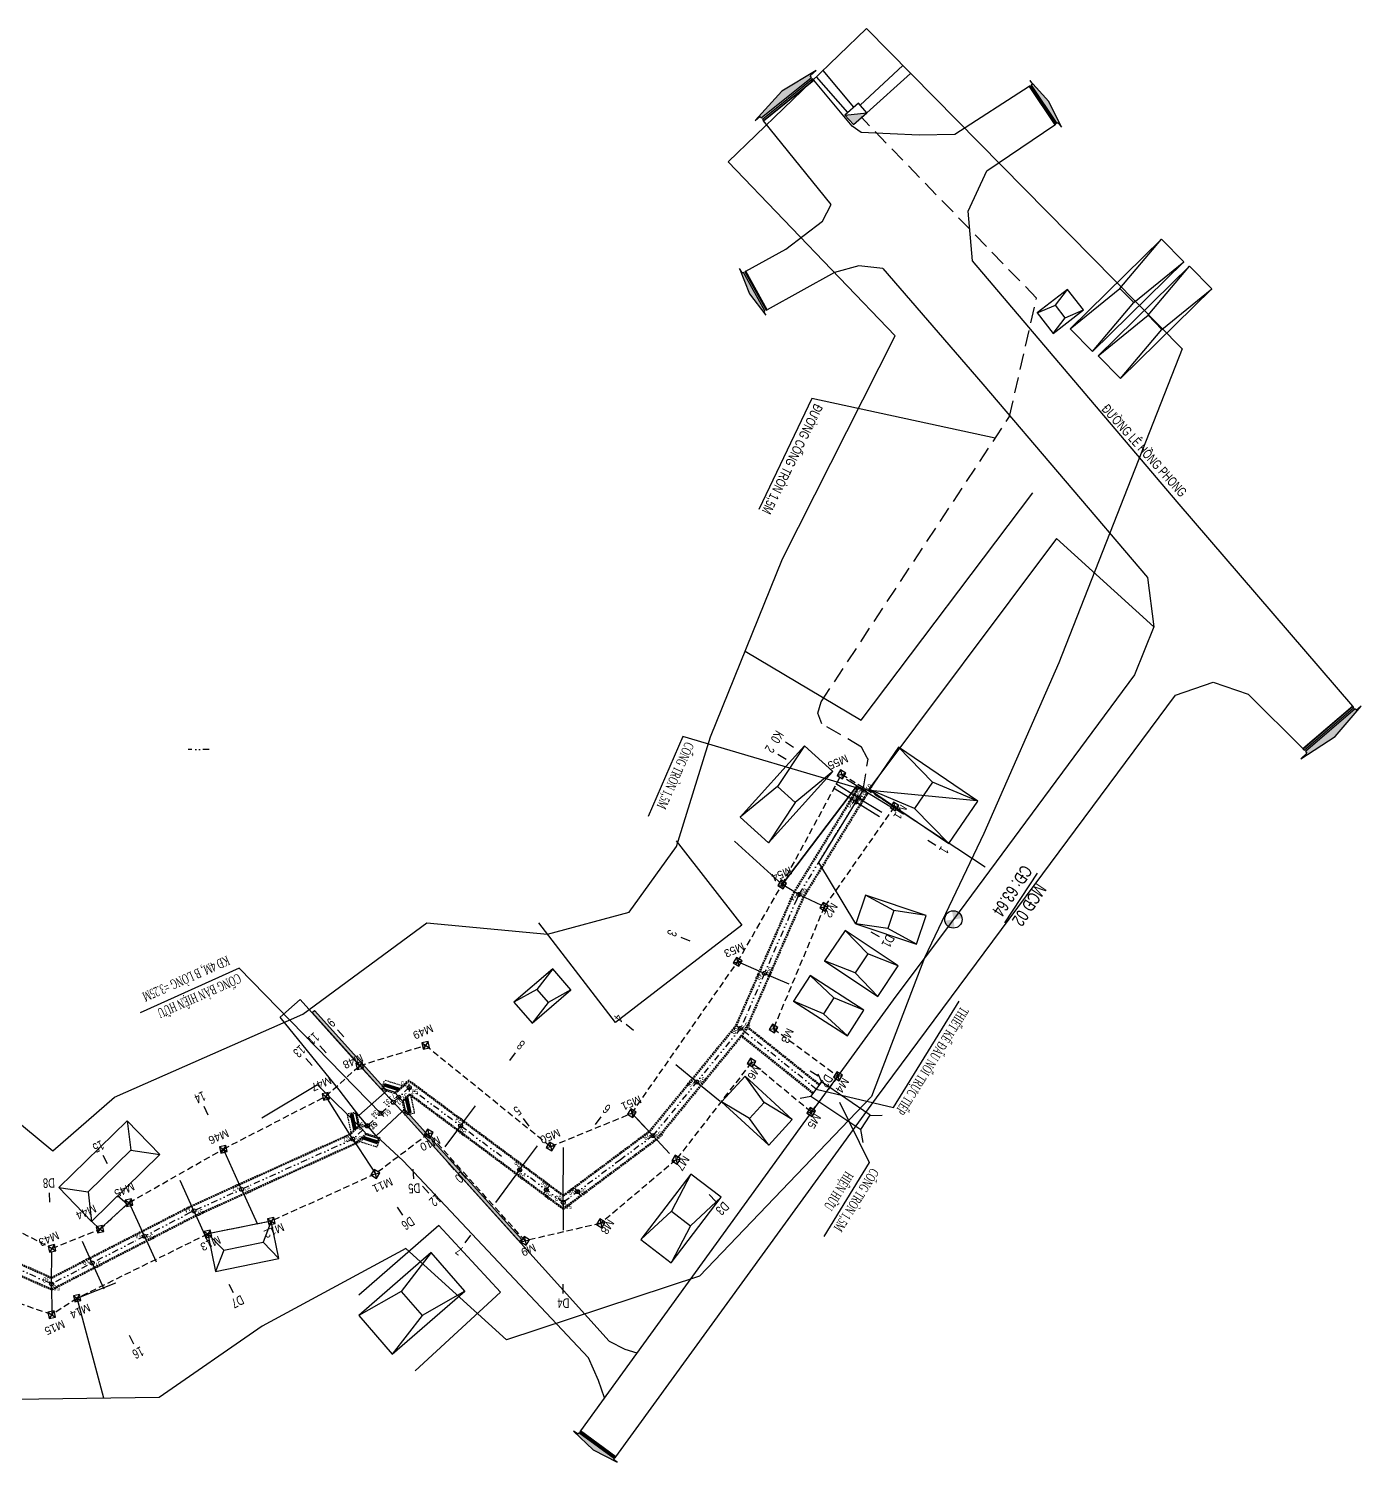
# Model space of a CAD drawing. Header units: feet. Extents: x 2360 to 4597, y 3667 to 5067.
# Drawn here: x 2526.1 to 2734.4, y 4841.8 to 5065.8 of the extents above; entities that cross this region are included whole.
import ezdxf
from ezdxf.enums import TextEntityAlignment as Align

# ---------------------------------------------------------------- set-up
doc = ezdxf.new("R2010")
doc.units = ezdxf.units.FT
doc.header["$MEASUREMENT"] = 0
for name, pattern in [('DASHED2', [0.375, 0.25, -0.125]), ('DIVIDEX2', [2.5, 1, -0.5, 0, -0.5, 0, -0.5]), ('HIDDEN', [0.375, 0.25, -0.125])]:
    doc.linetypes.add(name, pattern=pattern)
for name, color, linetype in [('1-So hoa', 4, 'Continuous'), ('1-sohoa', 4, 'Continuous'), ('1-text', 2, 'Continuous'), ('cocGPMB', 5, 'Continuous'), ('DO', 1, 'Continuous'), ('duong bao', 4, 'Continuous'), ('G-C-KBao', 140, 'Continuous'), ('GMMB', 4, 'Continuous'), ('SO-HOA', 34, 'Continuous'), ('SOHOA', 34, 'Continuous'), ('Ten-coc', 1, 'Continuous'), ('tim-coc', 231, 'Continuous'), ('TK', 4, 'Continuous'), ('Ve-coc', 6, 'Continuous')]:
    doc.layers.add(name, color=color, linetype=linetype)
doc.layers.get('TK').off()
doc.styles.add('0-Hoa-thuong', font='VHARIAL.TTF', dxfattribs={"width": 0.7})
doc.styles.add('in-B', font='VHAVANB.TTF')
doc.styles.get("Standard").update_dxf_attribs({"font": 'VHARIALN.TTF', "height": 2})
doc.styles.add('TDHEADER', font='VNARIAL.TTF', dxfattribs={"width": 0.7, "height": 2})
doc.styles.add('XL97-1', font='vntimeh.shx', dxfattribs={"width": 0.6})
doc.linetypes.add('FENCELINE2', pattern='A,0.25,-0.1,[132,ltypeshp.shx,S=0.1,R=0,X=-0.1,Y=0],-0.1,1', length=1.45)
doc.dimstyles.get("Standard").update_dxf_attribs({"dimtxt": 0.18, "dimasz": 0.18, "dimexe": 0.18, "dimexo": 0.0625, "dimgap": 0.09, "dimtad": 0, "dimtih": 1, "dimtoh": 1, "dimdec": 4, "dimzin": 0, "dimdsep": 46, "dimtxsty": 'Standard', "dimcen": 0.09, "dimadec": 0, "dimazin": 0, "dimtfac": 1, "dimtdec": 4, "dimtofl": 0, "dimtmove": 0, "dimatfit": 3, "dimfxl": 0, "dimtolj": 1, "dimtzin": 0, "dimarcsym": 0})

# ---------------------------------------------------------------- blocks, each defined once
blk = doc.blocks.new('NX')
at = {"layer": 'SOHOA'}
blk.add_lwpolyline([(0, -1), (1, -1), (1, 0), (0, 0)], close=True, dxfattribs=at)
for points in [[(0, 0), (0.5, -0.189), (1, 0)], [(0.5, -0.811), (0.5, -0.189)], [(0, -1), (0.5, -0.811), (1, -1)]]:
    blk.add_lwpolyline(points, dxfattribs=at)
blk = doc.blocks.new('hga')
at = {"layer": 'SOHOA'}
blk.add_hatch(color=2, dxfattribs=at).paths.add_polyline_path([(0, -1), (1, -1), (1, 0)])
at = {"layer": 'SOHOA', "color": 1}
blk.add_lwpolyline([(0, -1), (1, -1), (1, 0), (0, 0)], close=True, dxfattribs=at)
at = {"layer": 'SOHOA'}
blk.add_lwpolyline([(0, -1), (1, 0)], dxfattribs=at)
blk = doc.blocks.new('MCD')
at = {"layer": '1-So hoa'}
h = blk.add_hatch(color=7, dxfattribs=at)
h.paths.add_polyline_path([(-0.9, 0.12), (0, 0), (0.12, 0.9, 0.414214)])
h.paths.add_polyline_path([(-0.12, -0.9, 0.414214), (0.9, -0.12), (0, 0)])
at = {"layer": '1-So hoa', "color": 7}
blk.add_circle((0, 0), 0.906, dxfattribs=at)
blk = doc.blocks.new('A$C38D81ADC')
at = {"layer": 'G-C-KBao', "extrusion": (0.633189, 0.158218, 0.757653)}
h = blk.add_hatch(color=8, dxfattribs=at)
edge = h.paths.add_edge_path()
edge.add_line((-4.584, -0.351), (-4.08, -0.311))
edge.add_line((-4.08, -0.311), (-4.085, -0.152))
edge.add_line((-4.085, -0.152), (0.003, -0.164))
edge.add_line((0.003, -0.164), (0.013, -0.319))
edge.add_line((0.013, -0.319), (0.404, -0.306))
edge.add_line((0.404, -0.306), (-2.073, -0.791))
edge.add_line((-2.073, -0.791), (-4.584, -0.351))
h = blk.add_hatch(color=8, dxfattribs=at)
edge = h.paths.add_edge_path()
edge.add_line((-4.584, -0.351), (-4.08, -0.311))
edge.add_line((-4.08, -0.311), (-4.085, -0.152))
edge.add_line((-4.085, -0.152), (0.003, -0.164))
edge.add_line((0.003, -0.164), (0.013, -0.319))
edge.add_line((0.013, -0.319), (0.404, -0.306))
edge.add_line((0.404, -0.306), (-2.073, -0.791))
edge.add_line((-2.073, -0.791), (-4.584, -0.351))
h = blk.add_hatch(color=8, dxfattribs=at)
edge = h.paths.add_edge_path()
edge.add_line((-4.584, -0.351), (-4.08, -0.311))
edge.add_line((-4.08, -0.311), (-4.085, -0.152))
edge.add_line((-4.085, -0.152), (0.003, -0.164))
edge.add_line((0.003, -0.164), (0.013, -0.319))
edge.add_line((0.013, -0.319), (0.404, -0.306))
edge.add_line((0.404, -0.306), (-2.073, -0.791))
edge.add_line((-2.073, -0.791), (-4.584, -0.351))
at = {"layer": 'G-C-KBao', "color": 8, "extrusion": (0.633189, 0.158218, 0.757653)}
blk.add_lwpolyline([(0, 0.138), (-4.092, 0.138), (-4.092, 0.005), (0, 0)], close=True, dxfattribs=at)
at = {"layer": 'G-C-KBao', "color": 8, "extrusion": (0.633189, 0.158218, 0.757653), "elevation": 0}
blk.add_lwpolyline([(0.003, -0.164), (-4.085, -0.152), (-4.08, -0.311), (-4.584, -0.351), (-2.073, -0.791), (0.404, -0.306), (0.013, -0.319)], close=True, dxfattribs=at)
blk.add_lwpolyline([(0.003, -0.164), (-4.085, -0.152), (-4.08, -0.311), (-4.584, -0.351), (-2.073, -0.791), (0.404, -0.306), (0.013, -0.319)], close=True, dxfattribs=at)
blk.add_lwpolyline([(0.003, -0.164), (-4.085, -0.152), (-4.08, -0.311), (-4.584, -0.351), (-2.073, -0.791), (0.404, -0.306), (0.013, -0.319)], close=True, dxfattribs=at)
blk = doc.blocks.new('tc')
at = {"layer": 'duong bao', "color": 9, "linetype": 'HIDDEN', "flags": 128}
for points in [[(-1.52, 0.9), (-0.04, 3.46)], [(1.27, 2.71), (-0.04, 3.46)], [(-1.52, -0.9), (-0.04, -3.46)], [(1.27, -2.71), (-0.04, -3.46)]]:
    blk.add_lwpolyline(points, dxfattribs=at)
at = {"layer": 'duong bao', "flags": 128}
for points in [[(-0.94, 0.9), (0.3, 3.04)], [(-0.46, 0.9), (0.65, 2.83)], [(0, 0.9), (1, 2.63)], [(1, 2.63), (0.3, 3.04)], [(-0.94, -0.9), (0.3, -3.04)], [(-0.46, -0.9), (0.65, -2.83)], [(0, -0.9), (1, -2.63)], [(1, -2.63), (0.3, -3.04)]]:
    blk.add_lwpolyline(points, dxfattribs=at)
at = {"layer": 'duong bao', "color": 8, "flags": 128}
for points in [[(-0.91, 0.9), (0.32, 3.03)], [(-0.88, 0.9), (0.34, 3.01)], [(-0.81, 0.9), (0.39, 2.98)], [(-0.71, 0.89), (0.47, 2.94)], [(-0.61, 0.9), (0.54, 2.9)], [(-0.91, -0.9), (0.32, -3.03)], [(-0.88, -0.9), (0.34, -3.01)], [(-0.81, -0.9), (0.39, -2.98)], [(-0.72, -0.9), (0.46, -2.94)], [(-0.61, -0.9), (0.54, -2.9)]]:
    blk.add_lwpolyline(points, dxfattribs=at)
at = {"layer": 'duong bao', "color": 9, "linetype": 'HIDDEN'}
for points in [[(0.23, 0.9), (1.27, 2.71)], [(0, 0.9), (0.23, 0.9)], [(0, -0.9), (0.23, -0.9)], [(0.23, -0.9), (1.27, -2.71)]]:
    blk.add_lwpolyline(points, dxfattribs=at)
blk = doc.blocks.new('cgpmb')
at = {"layer": 'cocGPMB'}
blk.add_lwpolyline([(-0.5, -0.5), (0.5, -0.5), (0.5, 0.5), (-0.5, 0.5)], close=True, dxfattribs=at)
for points in [[(-0.5, 0.5), (0.5, -0.5)], [(-0.5, -0.5), (0.5, 0.5)]]:
    blk.add_lwpolyline(points, dxfattribs=at)

msp = doc.modelspace()

# ---------------------------------------------------------------- hatches: boundary and pattern name
at = {"layer": 'SOHOA'}
h = msp.add_hatch(dxfattribs=at)
h.set_pattern_fill('GRAVEL', color=256, style=0)
h.set_pattern_definition([(228.0128, (2582.41883, 4900.51583), (-7.99999823, -9.00000134), [0.134536, -13.319088]), (184.9697, (2582.328826, 4900.415827), (12.00000105, 0.99999131), [0.230868, -22.855925]), (132.5104, (2582.098826, 4900.395827), (9.99999072, -11.00000867), [0.162788, -16.116032]), (267.2737, (2581.708826, 4900.145827), (0.99999602, 20.0000003), [0.210238, -20.813558]), (292.8337, (2581.698826, 4899.935827), (-5.0000099, 11.99999641), [0.206155, -20.409373]), (357.2737, (2581.778826, 4899.745827), (-20.0000003, 0.99999602), [0.210238, -20.813558]), (37.6942, (2581.988826, 4899.735827), (-13.000007346, -9.999990405), [0.27803, -27.52485]), (72.2553, (2582.208826, 4899.905827), (7.00001076, 21.99999623), [0.262488, -25.98632]), (121.4296, (2582.288826, 4900.155827), (-8.00000823, 12.99999504), [0.21095, -20.884073]), (175.2364, (2582.17883, 4900.33583), (11.00000095, -0.99999153), [0.240832, -11.800763]), (222.3974, (2581.938826, 4900.355827), (-12.00000735, -10.99999208), [0.311448, -30.833375]), (138.8141, (2582.69883, 4900.13583), (-7.00000295, 5.9999973), [0.1063, -10.523844]), (171.4692, (2582.618826, 4900.205827), (12.99999828, -2.00000791), [0.202237, -20.02151]), (225, (2582.4188, 4900.2358), (-1e-16, -1), [0.14142, -1.27279]), (203.1986, (2582.34883, 4900.35583), (4.9999997, 2.0000013), [0.07616, -7.539615]), (291.8014, (2582.27883, 4900.32583), (-1, 3.0000003), [0.107703, -5.27746]), (30.9638, (2582.31883, 4900.22583), (2.999998, 2.0000025), [0.17493, -5.656023]), (161.565, (2582.46883, 4900.31583), (2.0000004, -0.9999984), [0.12649, -3.035787]), (16.3895, (2581.698826, 4900.325827), (10.0000022, 2.99999271), [0.1772, -17.542845]), (70.3462, (2581.868826, 4900.37583), (-3.99999525, -11.00000214), [0.14866, -14.717408]), (293.1986, (2582.46883, 4900.51583), (-2.0000013, 4.9999997), [0.152315, -7.46346]), (343.6105, (2582.528826, 4900.375827), (-10.0000022, 2.99999271), [0.1772, -17.542845]), (339.444, (2581.69883, 4899.70583), (-5.00000184, 1.999996), [0.17088, -8.373124]), (294.7751, (2581.858826, 4899.64583), (-4.9999922, 11.00000342), [0.143178, -14.174643]), (66.8014, (2582.47883, 4899.51583), (2.0000013, 4.9999997), [0.152315, -7.463458]), (17.354, (2582.538826, 4899.655827), (-13.00000202, -3.9999945), [0.16763, -16.595424]), (69.444, (2581.98883, 4899.51583), (-1.999996, -5.00000184), [0.08544, -8.458564]), (101.3099, (2582.41883, 4899.51583), (-0.9999976, 4.0000008), [0.05099, -5.04803]), (165.9638, (2582.40883, 4899.56583), (3.0000005, -0.999998), [0.206155, -3.91695]), (186.009, (2582.208826, 4899.615827), (9.99999975, 0.99999932), [0.19105, -18.913923]), (303.6901, (2582.31883, 4900.13583), (-1.0000013, 1.9999996), [0.14422, -3.46133]), (353.1572, (2582.398826, 4900.015827), (16.99999937, -2.000008), [0.251794, -24.927563]), (60.9454, (2582.64883, 4899.98583), (-4.00000003, -7.0000004), [0.102956, -10.192674]), (90, (2582.6988, 4900.0758), (-1, 1), [0.06, -0.94]), (120.2564, (2582.188826, 4899.64583), (3.9999949, -7.00000246), [0.138924, -13.75352]), (48.0128, (2582.11883, 4899.76583), (7.99999823, 9.00000134), [0.269072, -13.184552]), (0, (2582.2988, 4899.9658), (1, 1), [0.26, -0.74]), (325.3048, (2582.558826, 4899.965827), (-9.99999426, 7.0000086), [0.158114, -15.653274]), (254.0546, (2582.68883, 4899.87583), (-0.9999999, -4.0000001), [0.1456, -7.13451]), (207.646, (2582.648826, 4899.735827), (-18.99999581, -10.00000771), [0.237065, -23.469474]), (175.4261, (2582.438826, 4899.625827), (-13.00000056, 0.9999948), [0.2508, -24.829074])])
edge = h.paths.add_edge_path()
edge.add_line((2570.35, 4912.07), (2570.72, 4912.4))
edge.add_line((2570.72, 4912.4), (2582.07, 4899.85))
edge.add_line((2582.07, 4899.85), (2581.7, 4899.52))
edge.add_line((2581.7, 4899.52), (2570.35, 4912.07))
h = msp.add_hatch(dxfattribs=at)
h.set_pattern_fill('GRAVEL', color=256, style=0)
h.set_pattern_definition([(228.0128, (2603.497445, 4877.30057), (-7.99999823, -9.00000134), [0.134536, -13.319088]), (184.9697, (2603.407445, 4877.20057), (12.00000105, 0.99999131), [0.230868, -22.855925]), (132.5104, (2603.177445, 4877.18057), (9.99999072, -11.00000867), [0.162788, -16.116032]), (267.2737, (2602.787445, 4876.93057), (0.99999602, 20.000000295), [0.210238, -20.813558]), (292.8337, (2602.777445, 4876.72057), (-5.000009905, 11.99999641), [0.206155, -20.409373]), (357.2737, (2602.857445, 4876.53057), (-20.000000295, 0.99999602), [0.210238, -20.813558]), (37.6942, (2603.067445, 4876.520568), (-13.000007346, -9.999990405), [0.278029, -27.524849]), (72.2553, (2603.287445, 4876.690568), (7.000010763, 21.99999623), [0.262488, -25.986321]), (121.4296, (2603.367445, 4876.94057), (-8.000008234, 12.99999504), [0.21095, -20.884073]), (175.2364, (2603.257445, 4877.12057), (11.00000095, -0.99999153), [0.240832, -11.800763]), (222.3974, (2603.017445, 4877.140568), (-12.00000735, -10.999992082), [0.311448, -30.833375]), (138.8141, (2603.777445, 4876.92057), (-7.00000295, 5.9999973), [0.1063, -10.523844]), (171.4692, (2603.697445, 4876.99057), (12.999998285, -2.00000791), [0.202237, -20.02151]), (225, (2603.49744, 4877.0206), (-1e-16, -1), [0.14142, -1.272792]), (203.1986, (2603.42744, 4877.14057), (4.9999997, 2.0000013), [0.076158, -7.539615]), (291.8014, (2603.35744, 4877.11057), (-0.9999999, 3.0000003), [0.107703, -5.277462]), (30.9638, (2603.39744, 4877.01057), (2.999998, 2.0000025), [0.17493, -5.656023]), (161.5651, (2603.54744, 4877.10057), (2.0000004, -0.9999984), [0.12649, -3.035787]), (16.3895, (2602.777445, 4877.11057), (10.0000022, 2.99999271), [0.1772, -17.542845]), (70.3462, (2602.947445, 4877.16057), (-3.99999525, -11.00000214), [0.14866, -14.717408]), (293.1986, (2603.54744, 4877.30057), (-2.0000013, 4.9999997), [0.152315, -7.463458]), (343.6105, (2603.607445, 4877.16057), (-10.0000022, 2.99999271), [0.1772, -17.542845]), (339.444, (2602.77744, 4876.49057), (-5.00000184, 1.999996), [0.17088, -8.373124]), (294.7751, (2602.937445, 4876.43057), (-4.99999219, 11.00000342), [0.143178, -14.174643]), (66.8014, (2603.55744, 4876.30057), (2.0000013, 4.99999973), [0.152315, -7.463458]), (17.354, (2603.617445, 4876.44057), (-13.00000202, -3.9999945), [0.16763, -16.595424]), (69.444, (2603.06744, 4876.30057), (-1.999996, -5.00000184), [0.08544, -8.458564]), (101.3099, (2603.49744, 4876.30057), (-0.9999976, 4.0000008), [0.05099, -5.04803]), (165.9638, (2603.48744, 4876.35057), (3.0000005, -0.999998), [0.206155, -3.91695]), (186.009, (2603.287445, 4876.40057), (9.99999975, 0.99999932), [0.19105, -18.913923]), (303.6901, (2603.39744, 4876.92057), (-1.0000013, 1.9999996), [0.144222, -3.46133]), (353.1572, (2603.477445, 4876.800568), (16.999999365, -2.000008), [0.251794, -24.927563]), (60.9454, (2603.727445, 4876.77057), (-4.00000003, -7.0000004), [0.102956, -10.192674]), (90, (2603.7774, 4876.8606), (-1, 1), [0.06, -0.94]), (120.2564, (2603.267445, 4876.43057), (3.99999489, -7.00000246), [0.138924, -13.75352]), (48.0128, (2603.197445, 4876.55057), (7.99999823, 9.00000134), [0.269072, -13.184552]), (0, (2603.3774, 4876.7506), (1, 1), [0.26, -0.74]), (325.3048, (2603.637445, 4876.75057), (-9.99999426, 7.00000861), [0.158114, -15.653274]), (254.0546, (2603.76744, 4876.66057), (-0.9999999, -4.0000001), [0.145602, -7.134508]), (207.646, (2603.727445, 4876.52057), (-18.99999581, -10.000007713), [0.237065, -23.469474]), (175.4261, (2603.517445, 4876.410568), (-13.00000056, 0.9999948), [0.250799, -24.829074])])
h.paths.add_polyline_path([(2584.8, 4896.96), (2603.15, 4876.64), (2602.78, 4876.3), (2584.43, 4896.63)])

# ---------------------------------------------------------------- linework, layer by layer
at = {"layer": '1-text', "color": 2}
msp.add_line((2683.67, 4933.84, -85.15), (2678.59, 4926.08, -85.15), dxfattribs=at)
at = {"layer": 'Defpoints', "color": 2}
msp.add_lwpolyline([(2520.94, 4897.8), (2529.83, 4890.46), (2539.5, 4898.85), (2568.94, 4911.82), (2588.31, 4926.11), (2607.14, 4924.32), (2619.93, 4927.74), (2627.33, 4938.04), (2632.62, 4955.15), (2643.87, 4982.96), (2661.5, 5017.83), (2635.37, 5045.02), (2656.99, 5065.81), (2706.34, 5015.79), (2687.07, 4966.73), (2675.35, 4940.05), (2666.08, 4920.63), (2657.79, 4898.95), (2630.91, 4870.9), (2600.77, 4860.94), (2585, 4875.19), (2562.56, 4863.06), (2546.45, 4851.92), (2520.03, 4851.54)], dxfattribs=at)
at = {"layer": 'Defpoints'}
msp.add_lwpolyline([(2674.28, 4945.16), (2656.48, 4946.89), (2649.49, 4935.5), (2655.31, 4925.93)], dxfattribs=at)
at = {"layer": 'DO', "color": 8, "linetype": 'DIVIDEX2'}
msp.add_lwpolyline([(2554.28, 4953.18), (2551, 4953.18)], dxfattribs=at)
at = {"layer": 'DO', "linetype": 'DASHED2', "ltscale": 4}
msp.add_lwpolyline([(2513.12, 4883.79), (2529.71, 4875.22), (2537.21, 4878.23), (2537.21, 4878.23), (2541.75, 4882.37), (2556.5, 4890.75), (2572.51, 4899), (2577.79, 4903.78), (2588.11, 4906.96), (2607.65, 4891.14), (2620.33, 4896.34), (2636.88, 4920.01), (2643.84, 4932.1), (2653.12, 4949.3), (2661.38, 4944.26), (2650.41, 4928.6), (2642.48, 4909.57), (2652.56, 4902.12), (2648.35, 4896.53), (2639.03, 4904.27), (2627.25, 4889.08), (2615.48, 4879.15), (2603.67, 4876.41), (2588.59, 4893.15), (2580.25, 4886.86), (2563.98, 4879.48), (2554.08, 4877.49), (2533.66, 4867.44), (2529.67, 4864.87), (2516.6, 4869.4)], dxfattribs=at)
at = {"layer": 'DO', "color": 9, "linetype": 'HIDDEN'}
for points in [[(2655.72, 4947.36), (2645.64, 4930.94), (2636.55, 4910.06), (2623, 4893.5), (2609.63, 4883.53), (2585.5, 4901.5), (2583.31, 4899.51)], [(2655.84, 4947.29), (2645.77, 4930.87), (2636.67, 4909.98), (2623.1, 4893.4), (2609.63, 4883.35), (2585.51, 4901.31), (2583.41, 4899.4)], [(2657.12, 4946.5), (2647.1, 4930.17), (2637.97, 4909.19), (2624.14, 4892.3), (2609.63, 4881.48), (2585.61, 4899.37), (2584.42, 4898.29)], [(2657.25, 4946.42), (2647.24, 4930.1), (2638.1, 4909.12), (2624.25, 4892.19), (2609.63, 4881.29), (2585.62, 4899.18), (2584.52, 4898.18)], [(2577.68, 4894.41), (2576.22, 4893.08), (2551.5, 4881.9), (2529.62, 4870.68), (2496.33, 4885.62), (2476.22, 4912.64), (2456.11, 4924.3), (2444.42, 4924.92), (2436.36, 4924.84)], [(2577.78, 4894.3), (2576.3, 4892.95), (2551.56, 4881.77), (2529.62, 4870.51), (2496.23, 4885.49), (2476.12, 4912.52), (2456.07, 4924.15), (2444.42, 4924.77), (2436.38, 4924.69)], [(2578.79, 4893.18), (2577.14, 4891.68), (2552.21, 4880.42), (2529.67, 4868.85), (2495.26, 4884.29), (2475.1, 4911.38), (2455.63, 4922.67), (2444.39, 4923.27), (2436.66, 4923.19)], [(2578.89, 4893.07), (2577.22, 4891.55), (2552.28, 4880.28), (2529.67, 4868.68), (2495.17, 4884.17), (2475, 4911.27), (2455.58, 4922.53), (2444.38, 4923.12), (2436.69, 4923.04)]]:
    msp.add_lwpolyline(points, dxfattribs=at)
at = {"layer": 'DO', "color": 1, "linetype": 'DIVIDEX2'}
for points in [[(2656.48, 4946.89), (2651.25, 4938.37)], [(2651.25, 4938.37), (2646.44, 4930.52), (2646.12, 4929.8)], [(2646.12, 4929.8), (2642.13, 4920.63)], [(2642.13, 4920.63), (2638.14, 4911.46)], [(2638.14, 4911.46), (2637.32, 4909.59), (2632.28, 4903.43)], [(2632.28, 4903.43), (2625.95, 4895.69)], [(2594.49, 4893.68), (2585.56, 4900.34), (2583.92, 4898.85)], [(2583.92, 4898.85), (2578.29, 4893.74)], [(2625.95, 4895.69), (2623.62, 4892.85), (2618.55, 4889.07)], [(2578.29, 4893.74), (2576.72, 4892.31), (2569.54, 4889.07)], [(2599.97, 4889.6), (2594.49, 4893.68)], [(2569.54, 4889.07), (2560.43, 4884.95)], [(2618.55, 4889.07), (2610.53, 4883.09)], [(2610.53, 4883.09), (2609.63, 4882.41), (2602.51, 4887.71)], [(2560.43, 4884.95), (2551.89, 4881.09), (2551.33, 4880.81)], [(2551.33, 4880.81), (2542.43, 4876.24)], [(2542.43, 4876.24), (2533.53, 4871.68)], [(2533.53, 4871.68), (2529.64, 4869.68), (2524.51, 4871.99)]]:
    msp.add_lwpolyline(points, dxfattribs=at)
at = {"layer": 'DO', "color": 1, "linetype": 'DIVIDEX2', "elevation": 61.75}
msp.add_lwpolyline([(2649.15, 4900.13), (2637.32, 4909.59)], dxfattribs=at)
at = {"layer": 'DO', "color": 9, "linetype": 'HIDDEN', "elevation": 61.75}
for points in [[(2648.58, 4899.42), (2637.34, 4908.43)], [(2648.68, 4899.54), (2637.43, 4908.54)], [(2649.61, 4900.71), (2638.24, 4909.82)], [(2649.71, 4900.83), (2638.3, 4909.96)]]:
    msp.add_lwpolyline(points, dxfattribs=at)
at = {"layer": 'GMMB'}
for points in [[(2656.48, 4946.89), (2653.87, 4948.5)], [(2655.32, 4945), (2651.87, 4947.12)], [(2655.72, 4945.65), (2652.2, 4947.81)], [(2656.48, 4946.89), (2660.66, 4944.33)], [(2655.32, 4945), (2659.05, 4942.72)], [(2655.72, 4945.65), (2659.43, 4943.37)], [(2646.44, 4930.52), (2643.84, 4932.1)], [(2646.44, 4930.52), (2649.97, 4928.84)], [(2641.07, 4918.19), (2636.88, 4920.01)], [(2641.07, 4918.19), (2644.85, 4916.54)], [(2630.47, 4901.22), (2627.19, 4903.91)], [(2630.47, 4901.22), (2634.15, 4898.21)], [(2576.72, 4892.31), (2572.51, 4899)], [(2593.58, 4894.37), (2595.91, 4897.49)], [(2623.62, 4892.85), (2620.33, 4896.34)], [(2623.62, 4892.85), (2621.16, 4895.43)], [(2593.58, 4894.37), (2591.13, 4891.08)], [(2623.62, 4892.85), (2626.21, 4890.07)], [(2559.34, 4884.46), (2556.5, 4890.75)], [(2576.72, 4892.31), (2580.26, 4886.86)], [(2602.8, 4887.5), (2605.61, 4891.26)], [(2609.63, 4882.41), (2609.68, 4891.01)], [(2551.89, 4881.09), (2549.75, 4885.83)], [(2602.8, 4887.5), (2599.01, 4882.4)], [(2559.34, 4884.46), (2561.81, 4878.99)], [(2544.16, 4877.13), (2541.78, 4882.42)], [(2609.63, 4882.41), (2609.61, 4878.09)], [(2551.89, 4881.09), (2554.07, 4876.26)], [(2544.16, 4877.13), (2545.98, 4873.12)], [(2529.64, 4869.68), (2529.69, 4874.68)], [(2535.99, 4872.94), (2534.46, 4876.31)], [(2535.99, 4872.94), (2537.8, 4868.93)], [(2529.64, 4869.68), (2529.67, 4864.88)]]:
    msp.add_lwpolyline(points, dxfattribs=at)
at = {"layer": 'SOHOA'}
for points, elevation in [([(2649.16, 5058.27), (2654.06, 5052.7)], 67.75), ([(2650.18, 5059.26), (2655, 5053.53)], 67.76), ([(2662.67, 5060.06), (2656.01, 5053.86)], 67.73), ([(2663.9, 5058.8), (2657.05, 5052.67)], 67.7), ([(2655.46, 4947.42), (2643.84, 4932.1)], 62.66), ([(2570.35, 4912.07), (2570.72, 4912.4), (2582.07, 4899.85), (2581.7, 4899.52), (2570.35, 4912.07)], 61.43), ([(2577.69, 4896.01), (2581.69, 4899.51), (2584.43, 4896.63), (2580.38, 4892.81), (2577.69, 4896.01)], 61.3), ([(2649.96, 4901.26), (2648.33, 4899), (2656.11, 4893.82), (2657.58, 4896.03), (2649.96, 4901.26)], 61.75), ([(2584.43, 4896.63), (2602.78, 4876.3)], 61.3), ([(2657.61, 4896.01), (2659.47, 4896.05)], 61.75), ([(2535.87, 4879.46), (2537.21, 4878.23), (2541.45, 4882.15), (2539.96, 4883.46)], 59.74)]:
    msp.add_lwpolyline(points, dxfattribs=dict(at, elevation=elevation))
at = {"layer": 'SOHOA', "color": 3}
for points in [[(2648.79, 5057.76), (2640.93, 5051.42)], [(2682.42, 5056.76), (2670.82, 5049.28), (2665.22, 5049.15), (2656.16, 5049.59), (2654.76, 5050.57), (2648.79, 5057.76)], [(2682.42, 5056.76), (2686.44, 5050.78)], [(2638.14, 5027.91), (2644.38, 5031.38), (2650.11, 5035.74), (2651.48, 5038.35), (2640.93, 5051.42)], [(2641.48, 5021.9), (2638.14, 5027.91)]]:
    msp.add_lwpolyline(points, dxfattribs=at)
at = {"layer": 'SOHOA', "color": 1, "linetype": 'HIDDEN', "ltscale": 10, "elevation": 63.59}
msp.add_lwpolyline([(2656.48, 4946.89), (2657.27, 4951.68), (2657.14, 4951.9), (2656.23, 4953.56), (2650.04, 4957.19), (2649.4, 4958.88), (2649.92, 4960.64), (2679.38, 5005.23), (2683.58, 5023.7), (2656.16, 5052.01)], dxfattribs=at)
at = {"layer": 'SOHOA', "color": 3}
for points, elevation in [([(2733.01, 4959.96), (2705.57, 4991.86), (2673.57, 5029.51), (2672.89, 5037.31), (2675.83, 5043.57), (2686.44, 5050.78)], 66.19), ([(2659.54, 5028.35), (2675.19, 5010.25), (2700.95, 4980.04), (2701.92, 4972.36), (2698.91, 4964.85), (2670.59, 4926.62), (2661.58, 4914.63), (2654.25, 4904.52), (2646.62, 4894.14), (2612.29, 4846.7)], 66.75), ([(2659.54, 5028.35), (2655.8, 5028.76), (2652.03, 5027.73), (2641.48, 5021.9)], 66.61), ([(2617.85, 4842.67), (2658.57, 4898.77), (2705.32, 4961.68), (2711.18, 4963.7), (2716.66, 4961.84), (2725.24, 4953.26)], 62.56), ([(2725.24, 4953.26), (2733.01, 4959.96)], 62.56), ([(2565.39, 4911.35), (2568.5, 4914.13)], 62.16), ([(2568.5, 4914.13), (2576.64, 4905.04), (2581.7, 4899.52), (2584.43, 4896.63), (2588.74, 4891.89), (2616.82, 4860.71)], 61.43), ([(2616.05, 4851.89), (2615.15, 4854.56), (2613.59, 4858.15), (2584.61, 4888.89), (2580.38, 4892.81), (2577.69, 4896.01), (2574.61, 4899.98), (2565.39, 4911.35)], 62.16), ([(2616.82, 4860.71), (2619.23, 4859.46), (2621.13, 4858.91)], 61.43)]:
    msp.add_lwpolyline(points, dxfattribs=dict(at, elevation=elevation))
at = {"layer": 'SOHOA', "linetype": 'FENCELINE2'}
for points, elevation in [([(2638.04, 4968.56), (2656.2, 4957.77), (2683, 4993.26)], 63.99), ([(2686.71, 4986.17), (2657.38, 4947), (2660.32, 4944.91), (2675.54, 4934.84)], 66.43), ([(2686.7, 4986.16), (2701.92, 4972.36)], 66.43), ([(2627.24, 4938.91), (2637.54, 4925.75), (2617.77, 4910.52), (2605.78, 4926.09)], 62.74), ([(2586.48, 4856.08), (2599.8, 4868.39), (2590.15, 4878.8), (2577.68, 4867.94)], 62.24)]:
    msp.add_lwpolyline(points, dxfattribs=dict(at, elevation=elevation))
for points in [[(2636.36, 4938.83), (2643.84, 4932.1), (2655.46, 4947.42)], [(2537.81, 4851.8), (2533.66, 4867.44), (2539.7, 4869.86), (2539.7, 4869.86)]]:
    msp.add_lwpolyline(points, dxfattribs=at)
at = {"layer": 'SOHOA'}
for points in [[(2649.43, 4902.49), (2649.96, 4901.26)], [(2646.66, 4898.7), (2648.33, 4899)], [(2656.51, 4891.78), (2656.11, 4893.82)], [(2612.29, 4846.7), (2617.85, 4842.67)]]:
    msp.add_lwpolyline(points, dxfattribs=at)
at = {"layer": 'SOHOA', "elevation": 61.3}
msp.add_lwpolyline([(2584.8, 4896.96), (2603.15, 4876.64), (2602.78, 4876.3), (2584.43, 4896.63)], close=True, dxfattribs=at)
at = {"layer": 'Ten-coc'}
for p, q in [((2644.34, 4954.35), (2645.61, 4953.56)), ((2643.18, 4952.45), (2644.45, 4951.67)), ((2667.86, 4938.2), (2666.59, 4938.98)), ((2628, 4923.88), (2629.38, 4923.28)), ((2659.07, 4923.93), (2657.74, 4924.63)), ((2574.34, 4909.4), (2575.35, 4908.29)), ((2619.45, 4910.25), (2620.61, 4909.3)), ((2571.56, 4906.88), (2572.57, 4905.77)), ((2602.09, 4905.79), (2601.2, 4904.59)), ((2569.39, 4904.9), (2570.39, 4903.79)), ((2649.48, 4902.16), (2648.2, 4902.94)), ((2553.47, 4897.45), (2554.09, 4896.08)), ((2603.35, 4895.51), (2604.25, 4894.31)), ((2615.5, 4895.8), (2614.6, 4894.6)), ((2537.66, 4889.81), (2538.34, 4888.48)), ((2592.64, 4887.52), (2591.63, 4888.63)), ((2586.25, 4886.11), (2586.18, 4887.6)), ((2529.27, 4883.93), (2529.31, 4882.43)), ((2588.61, 4883.86), (2587.6, 4884.97)), ((2633.47, 4882.55), (2632.43, 4883.63)), ((2584.54, 4880.4), (2583.71, 4881.66)), ((2594.29, 4876.07), (2595.18, 4877.27)), ((2558.08, 4868.26), (2557.42, 4869.61)), ((2609.63, 4868.16), (2609.63, 4869.66)), ((2542.49, 4860.26), (2541.81, 4861.59))]:
    msp.add_line(p, q, dxfattribs=at)
at = {"layer": 'Ve-coc', "color": 6}
for p, q in [((2657.01, 4946.57), (2655.95, 4947.22)), ((2655.85, 4944.67), (2654.79, 4945.33)), ((2656.25, 4945.32), (2655.19, 4945.98)), ((2646.99, 4930.23), (2645.88, 4930.81)), ((2641.64, 4917.94), (2640.49, 4918.44)), ((2637.85, 4909.26), (2636.79, 4909.91)), ((2630.96, 4900.83), (2629.99, 4901.62)), ((2584.34, 4898.38), (2583.5, 4899.31)), ((2585.59, 4899.72), (2585.53, 4900.96)), ((2583.48, 4897.61), (2582.64, 4898.54)), ((2579.38, 4893.89), (2578.54, 4894.81)), ((2579.45, 4893.95), (2578.61, 4894.87)), ((2581.56, 4895.86), (2580.72, 4896.79)), ((2593.21, 4893.86), (2593.95, 4894.87)), ((2577.06, 4891.79), (2576.38, 4892.84)), ((2578.89, 4893.07), (2577.68, 4894.41)), ((2624.05, 4892.4), (2623.19, 4893.3)), ((2602.43, 4886.99), (2603.17, 4888)), ((2559.6, 4883.89), (2559.08, 4885.03)), ((2606.61, 4883.88), (2607.36, 4884.88)), ((2612.24, 4883.58), (2611.5, 4884.59)), ((2552.16, 4880.53), (2551.62, 4881.66)), ((2609.63, 4881.79), (2609.63, 4883.04)), ((2544.45, 4876.58), (2543.88, 4877.69)), ((2536.27, 4872.38), (2535.7, 4873.49)), ((2529.66, 4869.06), (2529.63, 4870.31))]:
    msp.add_line(p, q, dxfattribs=at)
at = {"layer": 'Ve-coc', "color": 3}
for centre, radius in [((2656.48, 4946.89), 0.313), ((2655.32, 4945), 0.313), ((2655.72, 4945.65), 0.313), ((2646.44, 4930.52), 0.313), ((2641.07, 4918.19), 0.313), ((2637.32, 4909.59), 0.313), ((2630.47, 4901.22), 0.312), ((2583.92, 4898.85), 0.312), ((2585.56, 4900.34), 0.313), ((2583.06, 4898.07), 0.312), ((2578.96, 4894.35), 0.312), ((2579.03, 4894.41), 0.312), ((2581.14, 4896.33), 0.312), ((2593.58, 4894.37), 0.313), ((2576.72, 4892.31), 0.312), ((2623.62, 4892.85), 0.312), ((2602.8, 4887.5), 0.313), ((2559.34, 4884.46), 0.312), ((2606.99, 4884.38), 0.313), ((2611.87, 4884.09), 0.312), ((2551.89, 4881.09), 0.313), ((2609.63, 4882.41), 0.312), ((2544.16, 4877.13), 0.312), ((2535.99, 4872.94), 0.313), ((2529.64, 4869.68), 0.313)]:
    msp.add_circle(centre, radius, dxfattribs=at)

# ---------------------------------------------------------------- block references
at = {"layer": '1-sohoa', "xscale": 1.500000000092752, "yscale": 1.5, "zscale": 1.5, "rotation": 106.2875369610219}
msp.add_blockref('MCD', (2670.59, 4926.62, 63.64), dxfattribs=at)
at = {"layer": 'cocGPMB'}
for p, rotation in [((2653.12, 4949.3), 328.4695990736251), ((2661.38, 4944.26), 328.4695990736251), ((2643.84, 4932.1), 328.4695990736251), ((2650.41, 4928.6), 328.4695990736251), ((2636.88, 4920.01), 328.4695990736251), ((2642.48, 4909.57), 328.4695990736251), ((2588.11, 4906.96), 282.4991696991341), ((2577.79, 4903.78), 282.4991696991341), ((2639.03, 4904.27), 328.4695990736251), ((2652.56, 4902.12), 328.4695990736251), ((2572.51, 4899), 282.4991696991341), ((2620.33, 4896.34), 328.4695990736251), ((2648.35, 4896.53), 328.4695990736251), ((2588.59, 4893.15), 328.4695990736251), ((2556.5, 4890.72), 282.4991696991341), ((2607.65, 4891.14), 328.4695990736251), ((2627.25, 4889.08), 328.4695990736251), ((2580.25, 4886.86), 328.4695990736251), ((2541.75, 4882.37), 282.4991696991341), ((2563.98, 4879.48, 60.7), 282.4991696991341), ((2615.48, 4879.15), 328.4695990736251), ((2537.21, 4878.23), 282.4991696991341), ((2554.08, 4877.49, 60.7), 282.4991696991341), ((2603.67, 4876.41), 328.4695990736251), ((2529.71, 4875.22), 282.4991696991341), ((2533.65, 4867.45), 282.4991696991341), ((2529.67, 4864.88), 282.4991696991341)]:
    msp.add_blockref('cgpmb', p, dxfattribs=dict(at, rotation=rotation))
at = {"layer": 'SO-HOA', "extrusion": (0.616901, -0.764853, 0.185564), "xscale": 2.467616213024197, "yscale": 2.467616212964446, "zscale": 2.467616213241479, "rotation": 75.97054835084636}
msp.add_blockref('A$C38D81ADC', (5226.93, 422.21, -2234.63), dxfattribs=at)
at = {"layer": 'SO-HOA', "extrusion": (-0.815777, -0.54779, 0.185564), "xscale": 1.758728106465411, "yscale": 1.758728106422824, "zscale": 1.758728106620273, "rotation": 75.97054835084636}
msp.add_blockref('A$C38D81ADC', (-2702.72, 936.53, -4958.46), dxfattribs=at)
at = {"layer": 'SO-HOA', "extrusion": (0.858878, 0.477383, 0.185564), "xscale": 1.680268060781151, "yscale": 1.680268060740465, "zscale": 1.680268060929104, "rotation": 75.97054835084636}
msp.add_blockref('A$C38D81ADC', (3106.15, -880.98, 4665.93), dxfattribs=at)
at = {"layer": 'SO-HOA', "extrusion": (-0.64089, 0.744866, 0.185564), "xscale": 2.507744794462044, "yscale": 2.50774479440132, "zscale": 2.507744794682859, "rotation": 75.97054835084636}
msp.add_blockref('A$C38D81ADC', (-5306.68, -305.18, 1954.33), dxfattribs=at)
at = {"layer": 'SO-HOA', "extrusion": (0.577141, 0.795282, 0.185564), "xscale": 1.678469369571259, "yscale": 1.678469369530616, "zscale": 1.678469369719054, "rotation": 75.97054835084636}
msp.add_blockref('A$C38D81ADC', (725.58, -1012.43, 5362.01), dxfattribs=at)
at = {"layer": 'SOHOA', "extrusion": (-0.011279, -0.025006, 0.999624), "xscale": 2, "yscale": 2.799358497941859, "zscale": 2.799358497941859, "rotation": 335.7221961521129}
msp.add_blockref('hga', (342.79, 5698.84, -88.74), dxfattribs=at)
at = {"layer": 'SOHOA', "extrusion": (-0.057554, 0.042568, 0.997434), "xscale": 20, "yscale": 5, "zscale": 11.30450616284581, "rotation": 170.9381684239945}
for p in [(-5634.04, -816.05, 121.76), (-5633.28, -810.04, 121.33)]:
    msp.add_blockref('NX', p, dxfattribs=at)
at = {"layer": 'SOHOA', "extrusion": (0.006128, -0.030412, 0.999519), "xscale": 6, "yscale": 4.066299792193765, "zscale": 9.193502212166614, "rotation": 26.3916582523805}
msp.add_blockref('NX', (3622.69, 4392.3, -69.58), dxfattribs=at)
at = {"layer": 'SOHOA', "extrusion": (-0.003717, 0.019555, 0.999802), "xscale": 15, "yscale": 6, "zscale": 18.91443288154806, "rotation": 37.1395452804658}
msp.add_blockref('NX', (-3529.4, -4365.35, 150.49), dxfattribs=at)
at = {"layer": 'SOHOA', "extrusion": (0.018868, 0.006343, 0.999802), "xscale": 15, "yscale": 8, "zscale": 18.91443288154806, "rotation": 37.13954528046581}
msp.add_blockref('NX', (3830.29, -4102.33, 143.54), dxfattribs=at)
at = {"layer": 'SOHOA', "extrusion": (-0.011766, -0.070612, 0.997434), "xscale": 10, "yscale": 4.781324920980912, "zscale": 11.30450616284581, "rotation": 170.9381684239945}
msp.add_blockref('NX', (1819.45, 5284.72, -316.08), dxfattribs=at)
at = {"layer": 'SOHOA', "extrusion": (0.012775, -0.002255, 0.999916), "xscale": 10, "yscale": 5.738457981025462, "zscale": 13.56745979071123, "rotation": 146.225902055906}
msp.add_blockref('NX', (2657.76, 4914.79, 85.78), dxfattribs=at)
at = {"layer": 'SOHOA', "extrusion": (-0.001215, 0.019868, 0.999802), "xscale": 8, "yscale": 4.348377398524926, "zscale": 18.91443288154806, "rotation": 37.1395452804658}
msp.add_blockref('NX', (-2906, -4744.92, 156.34), dxfattribs=at)
at = {"layer": 'SOHOA', "extrusion": (-0.028765, -0.065552, 0.997434), "xscale": 10, "yscale": 4.781324920980912, "zscale": 11.30450616284581, "rotation": 170.9381684239945}
msp.add_blockref('NX', (458, 5551.39, -335.76), dxfattribs=at)
at = {"layer": 'SOHOA', "extrusion": (0.010195, -0.015118, 0.999834), "xscale": 10, "yscale": 5.4326333393667, "zscale": 12.84439733343897, "rotation": 137.4235584419161}
msp.add_blockref('NX', (2640.95, 4892.16, 15.3), dxfattribs=at)
at = {"layer": 'SOHOA', "extrusion": (-0.1024, -0.01122, 0.99468), "xscale": 7.356759139613863, "yscale": 15, "zscale": 9.316073690133642, "rotation": 37.92548423138315}
msp.add_blockref('NX', (-4589.24, 3049.49, -255), dxfattribs=at)
at = {"layer": 'SOHOA', "extrusion": (0.041302, -0.020268, 0.998941), "xscale": 12.88104165042479, "yscale": 6, "zscale": 26.09860802969533, "rotation": 168.8104756593497}
msp.add_blockref('NX', (5544.34, -210.55, 72.27), dxfattribs=at)
at = {"layer": 'SOHOA', "extrusion": (0.060172, 0.073638, 0.995468), "xscale": 6, "yscale": 10.13062791736049, "zscale": 10.13062791736049, "rotation": 140.7465573679214}
msp.add_blockref('NX', (1102.07, -5370.64, 573.28), dxfattribs=at)
at = {"layer": 'SOHOA', "extrusion": (0.036314, -0.028247, 0.998941), "xscale": 15, "yscale": 8, "zscale": 26.09860802969533, "rotation": 168.8104756593497}
msp.add_blockref('NX', (5435.63, 940.49, -43.42), dxfattribs=at)
at = {"layer": 'TK', "xscale": -1, "rotation": 42.23043237826766}
msp.add_blockref('tc', (2583.99, 4898.91), dxfattribs=at)
at = {"layer": 'TK', "rotation": 42.23043237829641}
msp.add_blockref('tc', (2578.21, 4893.67), dxfattribs=at)

# ---------------------------------------------------------------- texts
at = {"layer": '1-text', "color": 4}
for s, rotation, style, width, p in [('§¦êNG CèNG TRßN 1,5M', 243.8916, '0-Hoa-thuong', 0.7, (2648.89, 5007.32)), ('§¦êNG L£ HåNG PHONG', 312.0228, '0-Hoa-thuong', 0.7, (2693.67, 5006.28)), ('CèNG TRßN 1,5M', 246.0724, 'XL97-1', 0.6, (2628.73, 4954.49, -299.88)), ('K§ 4M, B LßNG =3.25M', 203.7994, 'XL97-1', 0.6, (2557.05, 4921)), ('CèNG B¶N HIÖN H÷U', 203.7994, 'XL97-1', 0.6, (2558.84, 4918.21)), ('THIÕT KÕ §ÊU NèI TRùC TIÕP', 237.8862, 'XL97-1', 0.6, (2671.8, 4913.12)), ('HIÖN H÷U', 237.8862, 'XL97-1', 0.6, (2653.79, 4887.38)), ('CèNG TRßN 1,5M', 237.8862, 'XL97-1', 0.6, (2657.76, 4887.89))]:
    msp.add_text(s, height=1.5, rotation=rotation, dxfattribs=dict(at, style=style, width=width)).set_placement(p)
at = {"layer": '1-text', "color": 2, "style": '0-Hoa-thuong', "width": 0.7}
for s, p in [('C§: 63.64', (2681.4, 4935.32, -85.15)), ('mc® 02', (2683.59, 4932.45, -85.15))]:
    msp.add_text(s, height=2, rotation=236.6131, dxfattribs=at).set_placement(p)
at = {"layer": 'cocGPMB', "color": 6, "style": 'in-B'}
for s, rotation, p in [('m55', 203.7994, (2653.79, 4952.44)), ('m1', 237.8861, (2662.38, 4944.7)), ('m54', 203.7994, (2645, 4934.93)), ('m2', 237.8861, (2651.55, 4929.36)), ('m53', 203.7994, (2637.59, 4923.07)), ('m49', 203.7994, (2588.95, 4910.29, 60.7)), ('m3', 246.1484, (2644.56, 4909.76)), ('m48', 203.7994, (2578, 4905.68, 60.7)), ('m6', 237.8861, (2639.57, 4904.07)), ('m47', 203.7994, (2573.05, 4902.17, 60.7)), ('m4', 237.8861, (2653.33, 4902, 62.67)), ('m51', 203.7994, (2621.49, 4899.18)), ('m5', 237.8861, (2648.93, 4896.41)), ('m46', 203.7994, (2557, 4893.9, 60.7)), ('m10', 203.7994, (2590.07, 4892.83)), ('m50', 203.7994, (2608.81, 4893.97)), ('m7', 237.8861, (2628.39, 4889.84)), ('m11', 203.7994, (2582.63, 4886.33)), ('m45', 203.7994, (2542.27, 4885.57, 60.7)), ('m44', 203.7994, (2536.29, 4882.13, -58.09)), ('m12', 203.7994, (2565.66, 4879.23, 60.7)), ('m8', 237.8861, (2616.62, 4879.91)), ('m43', 203.7994, (2530.47, 4877.94, 60.7)), ('m13', 203.7994, (2555.75, 4877.23, 60.7)), ('m9', 203.7994, (2605, 4876.01)), ('m14', 203.7994, (2535.36, 4866.65, 60.7)), ('m15', 203.7994, (2531.38, 4864.08, 60.7))]:
    msp.add_text(s, height=1.25, rotation=rotation, dxfattribs=at).set_placement(p)
at = {"layer": 'Ten-coc', "style": 'TDHEADER', "width": 0.7}
for s, rotation, p in [('K0', 238.4696, (2642.42, 4955.52)), ('2', 238.4696, (2641.26, 4953.63)), ('1', 238.4696, (2668.5, 4937.81)), ('3', 246.4671, (2625.94, 4924.78)), ('D1', 242.4683, (2659.74, 4923.59)), ('9', 222.2304, (2572.83, 4911.07)), ('4', 230.7054, (2617.71, 4911.67)), ('11', 222.2304, (2570.05, 4908.54)), ('13', 222.2304, (2567.87, 4906.57)), ('8', 143.3146, (2603.44, 4907.6)), ('D2', 238.5863, (2650.12, 4901.77)), ('14', 204.3179, (2552.55, 4899.5)), ('5', 216.7143, (2602.01, 4897.31)), ('6', 143.3146, (2616.85, 4897.61)), ('15', 207.1593, (2536.63, 4891.81)), ('D8', 181.4963, (2529.21, 4886.18)), ('10', 222.2304, (2593.15, 4886.97)), ('D5', 182.7725, (2586.29, 4885.36)), ('12', 222.2304, (2589.11, 4883.31)), ('D3', 223.7099, (2633.99, 4882.01)), ('D6', 213.2742, (2584.95, 4879.77)), ('7', 143.3146, (2593.84, 4875.47)), ('D7', 205.7386, (2558.4, 4867.58)), ('D4', 180.0145, (2609.63, 4867.41)), ('16', 207.1593, (2542.83, 4859.59))]:
    msp.add_text(s, height=1.5, rotation=rotation, dxfattribs=at).set_placement(p, align=Align.CENTER)
at = {"layer": 'tim-coc', "style": 'TDHEADER', "width": 0.7}
for s, rotation, p in [('99', 238.4696, (2656.15, 4946.81)), ('00', 238.4696, (2654.99, 4944.92)), ('67', 238.4696, (2655.39, 4945.57)), ('74', 242.4683, (2646.11, 4930.42)), ('48', 246.4671, (2640.75, 4918.06)), ('99', 238.5863, (2636.99, 4909.51)), ('75', 182.7725, (2585.31, 4900.57)), ('56', 230.7054, (2630.14, 4901.19)), ('71', 222.2304, (2583.58, 4898.86)), ('34', 222.2304, (2580.8, 4896.34)), ('31', 222.2304, (2582.73, 4898.09)), ('90', 222.2304, (2578.62, 4894.37)), ('33', 222.2304, (2578.69, 4894.43)), ('24', 143.3146, (2593.53, 4894.7)), ('62', 213.2742, (2576.39, 4892.38)), ('28', 223.7099, (2623.28, 4892.86)), ('08', 143.3146, (2602.75, 4887.83)), ('66', 143.3146, (2606.94, 4884.71)), ('17', 204.3179, (2559.02, 4884.58)), ('63', 180.0145, (2609.39, 4882.65)), ('88', 216.7143, (2611.53, 4884.13)), ('44', 205.7386, (2551.57, 4881.21)), ('74', 207.1593, (2543.84, 4877.24)), ('19', 207.1593, (2535.66, 4873.04)), ('38', 181.4963, (2529.4, 4869.92))]:
    msp.add_text(s, height=0.8, rotation=rotation, dxfattribs=at).set_placement(p, align=Align.TOP_LEFT)
for s, rotation, p in [('61', 238.4696, (2656.05, 4945.73)), ('61', 238.4696, (2656.81, 4946.97)), ('61', 238.4696, (2655.65, 4945.08)), ('60', 242.4683, (2646.76, 4930.62)), ('60', 246.4671, (2641.38, 4918.31)), ('59', 238.5863, (2637.65, 4909.67)), ('59', 230.7054, (2630.81, 4901.26)), ('57', 222.2304, (2584.26, 4898.83)), ('57', 182.7725, (2585.81, 4900.11)), ('61', 222.2304, (2581.48, 4896.31)), ('61', 222.2304, (2583.4, 4898.06)), ('61', 222.2304, (2579.37, 4894.4)), ('57', 222.2304, (2579.3, 4894.33)), ('57', 213.2742, (2577.05, 4892.25)), ('58', 143.3146, (2593.63, 4894.03)), ('59', 223.7099, (2623.96, 4892.84)), ('59', 143.3146, (2602.85, 4887.16)), ('57', 204.3179, (2559.66, 4884.34)), ('58', 143.3146, (2607.04, 4884.04)), ('58', 216.7143, (2612.21, 4884.04)), ('57', 205.7386, (2552.21, 4880.98)), ('59', 180.0145, (2609.87, 4882.17)), ('56', 207.1593, (2544.49, 4877.03)), ('57', 207.1593, (2536.31, 4872.83)), ('56', 181.4963, (2529.89, 4869.45))]:
    msp.add_text(s, height=0.8, rotation=rotation, dxfattribs=at).set_placement(p, align=Align.RIGHT)

# ---------------------------------------------------------------- leaders
at = {"layer": '1-text', "color": 8}
for points in [[(2677.13, 5001.82, 299.88), (2648.48, 5008.03, 299.88), (2640.17, 4990.67, 299.88)], [(2656.48, 4946.89), (2628.29, 4955.19), (2622.9, 4942.73)], [(2581.1, 4896.29, 299.88), (2558.98, 4919.02, 299.88), (2543.49, 4912.02, 299.88)], [(2649.15, 4900.13, 299.88), (2661.24, 4897.23, 299.88), (2671.47, 4913.87, 299.88)], [(2578.29, 4893.74), (2571.21, 4900.77), (2562.51, 4895.55)], [(2652.8, 4898.08, 299.88), (2657.43, 4888.64, 299.88), (2650.32, 4877.07, 299.88)]]:
    msp.add_leader(points, dimstyle='Standard', override={"dimgap": 0.09, "dimtad": 0}, dxfattribs=at)

doc.saveas('drawing.dxf')
